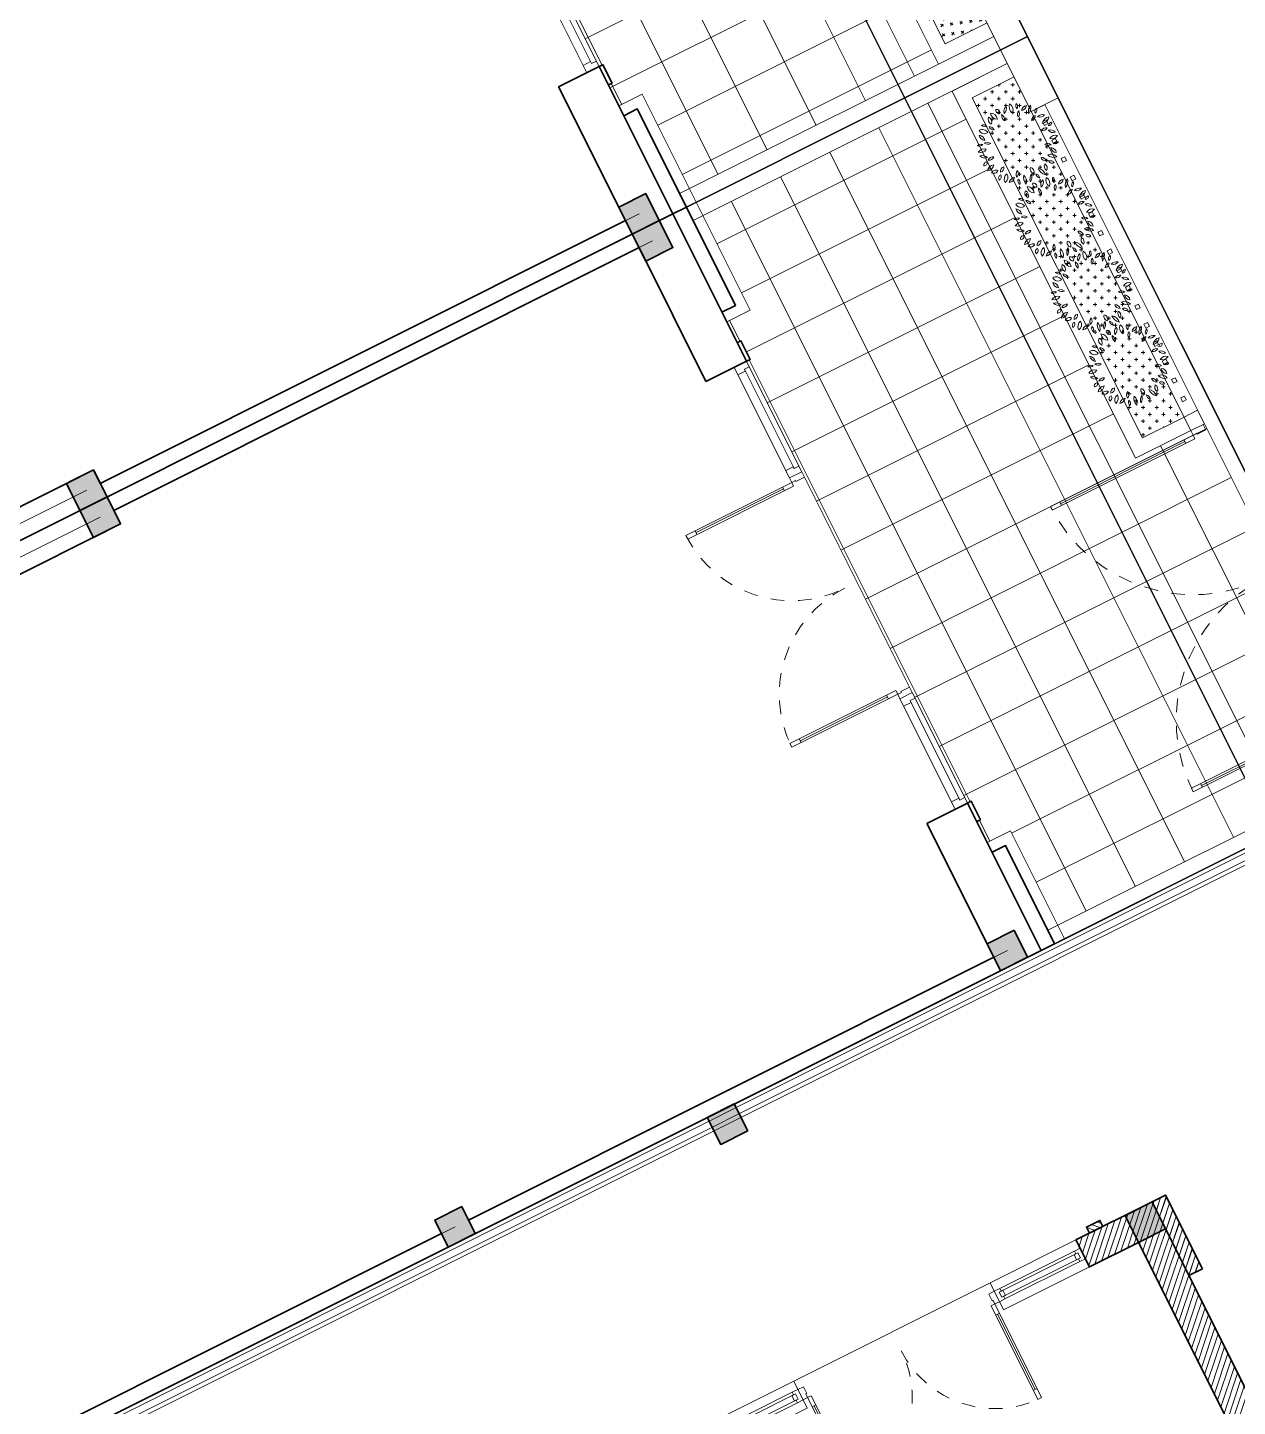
# Model space of a CAD drawing. Header units: millimetres. Extents: x 567980 to 569372, y 2065777 to 2066674.
# Drawn here: x 568803.77 to 568812.59, y 2066301.67 to 2066311.72 of the extents above; entities that cross this region are included whole.
import ezdxf

# ---------------------------------------------------------------- set-up
doc = ezdxf.new("R2010")
doc.units = ezdxf.units.MM
doc.linetypes.add('CENTER', pattern=[3, 1.5, -0.5, 0.5, -0.5])
doc.linetypes.add('HIDDEN2', pattern=[0.1875, 0.125, -0.0625])
for name, color, linetype, lineweight in [('A-CAY', 76, 'Continuous', 13), ('A-COT VACH', 2, 'Continuous', 35), ('A-CUA', 25, 'Continuous', 5), ('A-HATCH', 251, 'Continuous', 5), ('A-NET THAY', 125, 'Continuous', 18), ('A-TRUC', 250, 'CENTER', 5), ('A-TUONG', 255, 'Continuous', 35), ('boDnv', 54, 'Continuous', 25)]:
    doc.layers.add(name, color=color, linetype=linetype, lineweight=lineweight)
for name, color, linetype in [('ChiaLo', 128, 'CENTER'), ('datOlienke', 42, 'Continuous'), ('LoLK', 6, 'Continuous'), ('QH', 7, 'Continuous'), ('ViaHeS', 32, 'Continuous')]:
    doc.layers.add(name, color=color, linetype=linetype)
doc.styles.add('rms', font='romans.shx', dxfattribs={"width": 0.7, "bigfont": 'vns.shx'})
doc.linetypes.add('ADL', pattern='A,0.125,-0.15,["++",rms,S=0.5,R=0,X=0,Y=-0.2245],-1.35,1.125', length=2.75)

# ---------------------------------------------------------------- blocks, each defined once
blk = doc.blocks.new('NEN')
at = {"layer": 'boDnv', "color": 10, "linetype": 'ADL', "ltscale": 0.25}
blk.add_lwpolyline([(72.79831638280302, 19.24774579564109), (66.72812056483235, 21.44971115281805), (39.9356914293021, 9.771289360476658), (37.88187469879631, 4.109497412573546), (87.29850881174207, -94.69459677976556), (93.02737425873056, -96.40448644035496), (118.3108817174798, -81.69462824007496), (120.1696500956314, -75.46695508551784)], close=True, dxfattribs=at)
at = {"layer": 'ChiaLo', "ltscale": 5}
for points in [[(77.80000250216108, -77.93873173277825), (113.5749772361014, -60.04596270178445)], [(80.48391785623971, -83.3049779413268), (116.2588925900636, -65.41220891056582)]]:
    blk.add_lwpolyline(points, dxfattribs=at)
at = {"layer": 'datOlienke'}
blk.add_lwpolyline([(73.51427405397408, 20.05179308354855), (66.69417746260297, 22.52578517142683), (39.14217457803898, 10.51627646735869), (36.79527024342678, 4.046524874633178), (86.59775051113684, -95.52903383551165), (93.15612890594639, -97.48650752939284), (119.1559019099222, -82.35992848360911), (121.2410880479729, -75.37365849548951)], close=True, dxfattribs=at)
at = {"layer": 'LoLK'}
for points in [[(113.5749772356357, -60.04596270178445), (110.8910618815571, -54.67971649253741), (93.00357451930176, -63.62610100628808), (95.68748987349682, -68.99234721506946)], [(116.2588925898308, -65.41220891056582), (113.5749772357522, -60.04596270178445), (95.68748987349682, -68.99234721506946), (98.37140522710979, -74.35859342385083)], [(116.2588925894815, -65.41220891079865), (106.4207745401654, -70.33272039308213), (113.9507663560798, -85.38825855357572), (119.1559019102715, -82.35992848337628), (121.2410880483221, -75.37365849595517)]]:
    blk.add_lwpolyline(points, close=True, dxfattribs=at)
at = {"layer": 'ViaHeS'}
blk.add_lwpolyline([(73.51427405397408, 20.05179308354855), (66.69417746260297, 22.52578517142683), (39.14217457803898, 10.51627646735869), (36.79527024342678, 4.046524874633178), (86.59775051113684, -95.52903383551165), (93.15612890594639, -97.48650752939284), (119.1559019099222, -82.35992848360911), (121.2410880479729, -75.37365849548951)], close=True, dxfattribs=at)
blk = doc.blocks.new('NEN K02')
at = {"layer": 'datOlienke'}
blk.add_lwpolyline([(-109.2250195990782, 40.00000001327135), (-114.4884550359566, 35.00694465916604), (-116.0719988741912, 4.993055354803801), (-111.3354343110695, 4.656612873077393e-10), (0, 0), (4.684403043240309, 4.990029915701598), (2.785776795819402, 35.00997009314597), (-2.529820161405951, 40.00000000931323)], close=True, dxfattribs=at)
at = {"layer": 'LoLK'}
for points in [[(-19.66771715413779, 40.00000000977889), (-25.66771715460345, 40.00000001024455), (-25.66771715460345, 20.00000001001172), (-19.66771715460345, 20.00000001001172)], [(-25.66771715460345, 20.0000000090804), (-25.66771715530194, 40.00000001862645), (-19.66771715483628, 40.00000001909211), (-19.66771715483628, 20.0000000090804)], [(-19.66771715437062, 20.00000000628643), (-19.66771715390496, 40.00000001909211), (-25.66771715367213, 40.00000001885928), (-25.66771715437062, 20.00000000651926)], [(-13.66771715413779, 40.00000000977889), (-19.66771715413779, 40.00000001001172), (-19.66771715460345, 20.00000001001172), (-13.66771715460345, 20.00000000954606)], [(-19.66771715506911, 20.00000000884756), (-19.66771715483628, 40.00000001909211), (-13.66771715553477, 40.00000001909211), (-13.66771715483628, 20.00000000931323)], [(-19.66771715413779, 20.00000000651926), (-13.66771715390496, 20.0000000060536), (-13.66771715390496, 29.00000000651926), (-13.66771715390496, 40.00000001862645), (-19.6677171534393, 40.00000001862645)], [(-13.66771715390496, 40.00000000931323), (-13.66771715413779, 29.00000000931323), (3.165880383225158, 29.00000000931323), (2.785776795819402, 35.00997009361163), (-2.529820160940289, 40.00000000954606)]]:
    blk.add_lwpolyline(points, close=True, dxfattribs=at)
blk = doc.blocks.new('A$C1a95cbaf')
at = {"layer": 'A-HATCH'}
h = blk.add_hatch(dxfattribs=at)
h.set_pattern_fill('ANSI31', color=256, scale=300)
h.set_pattern_definition([(45, (-121341.8622845516, 350750.0096866579), (-26.51650429449553, 26.51650429449553), [])])
h.paths.add_polyline_path([(109.9986200973799, 600.0096868644468), (0.02128792818984948, 600.0009020250291), (0.08119684536359273, 0.08961506490595639), (109.9986201197316, 0.09839511895552278)])
at = {"layer": 'A-TUONG', "elevation": -3.299418517631813e-06}
blk.add_lwpolyline([(110.0585290164163, 0.009689248632639647), (0.05852936845622025, 0.0009026157204061747), (-0.001379550580168143, 600.0009002231527), (109.9986200973799, 600.0096868558321)], close=True, dxfattribs=at)
blk = doc.blocks.new('*U400')
at = {"layer": 'A-CUA', "color": 32}
for points in [[(60, -40.0000000000291), (45.00000000005821, -40), (45.00000000005821, -18.40746915910089), (0, -18.40746915910089), (0, -40), (0, -40), (0, -81.59253080412093), (0, -81.59253080412093), (0, -103.1850616265759), (45.00000000005821, -103.1850616265759), (45.00000000005821, -81.59253080412093), (60, -81.59253080412093)], [(30, -81.59253080415003), (59.99999999994179, -81.59253080415003), (60, -40.0000000000291), (29.99999999994179, -40.0000000000291)], [(639.9999976540549, -40.0000000000291), (654.9999976539967, -40), (654.9999976539967, -18.40746915910089), (699.9999976540549, -18.40746915910089), (699.9999976540549, -40), (699.9999976540549, -40), (699.9999976540549, -81.59253080412093), (699.9999976540549, -81.59253080412093), (699.9999976540549, -103.1850616265759), (654.9999976539967, -103.1850616265759), (654.9999976539967, -81.59253080412093), (639.9999976540549, -81.59253080412093)], [(669.9999976540549, -81.59253080415003), (639.9999976541131, -81.59253080415003), (639.9999976540549, -40.0000000000291), (669.9999976541131, -40.0000000000291)]]:
    blk.add_lwpolyline(points, close=True, dxfattribs=at)
at = {"layer": 'A-CUA', "color": 37, "lineweight": -2}
for points in [[(45.00000000005821, -18.40746915910089), (654.9999976539967, -18.40746915910089), (654.9999976539967, -40), (45.00000000005821, -40)], [(45.00000000005821, -81.59253080412093), (654.9999976539967, -81.59253080412093), (654.9999976539967, -103.1850616265759), (45.00000000005821, -103.1850616265759)]]:
    blk.add_lwpolyline(points, close=True, dxfattribs=at)
blk = doc.blocks.new('*U375')
for p, q in [((90.00000000000283, -99.99999999999753), (50.00000000000306, -99.99999999999864)), ((70.00000000000283, -99.99999999999804), (70.000000000026, -916.6666666666671)), ((2043.33333333334, -99.99999999994078), (2083.33333333334, -99.99999999993975)), ((2063.33333333334, -99.99999999994023), (2063.333333333363, -916.6666666666092)), ((90.000000000026, -916.6666666666661), (50.000000000026, -916.6666666666672)), ((2043.333333333364, -916.6666666666094), (2083.333333333363, -916.6666666666085))]:
    blk.add_line(p, q)
for points in [[(-3.275903171773614e-12, 113.0367899566194), (59.99999999999695, 113.0367899566211), (59.99999999999901, 40.00000000000166), (49.99999999999901, 40.00000000000139), (50, 1.412869821137974e-12), (0, 0)], [(50, 1.412869821137974e-12), (90, 2.52042831050403e-12), (90.00000000002882, -1016.666666666667), (50.00000000002905, -1016.666666666668)], [(2083.333333333338, 6.018300336200262e-11), (2043.333333333338, 5.910386658206697e-11), (2043.333333333367, -1016.666666666609), (2083.333333333366, -1016.666666666608)], [(2133.333333333334, 113.0367899566811), (2073.333333333334, 113.0367899566795), (2073.333333333336, 40.00000000005991), (2083.333333333336, 40.00000000006018), (2083.333333333338, 6.018300336200262e-11), (2133.333333333338, 6.156745147371019e-11)]]:
    blk.add_lwpolyline(points, close=True)
at = {"linetype": 'HIDDEN2'}
for centre, radius, start, end in [((49.99999999973099, 4.31796786878278e-10), 1016.666666667347, 270.0000392677531, 1.752157829518597e-12), ((2083.33333333498, 1.833205028855784e-09), 1016.666666668683, 180.0000000000015, 269.9999607322504)]:
    blk.add_arc(centre, radius, start, end, dxfattribs=at)
blk = doc.blocks.new('phào cửa')
at = {"layer": 'A-HATCH'}
h = blk.add_hatch(dxfattribs=at)
h.set_pattern_fill('ANSI31', color=256, scale=250)
h.set_pattern_definition([(45, (-237697.4602021521, 7620.008552273051), (-22.09708691207961, 22.09708691207961), [])])
h.paths.add_polyline_path([(3.222521627321839e-08, 0), (3.222521627321839e-08, 110), (-49.99999996777478, 110), (-49.99999996778206, 5.820766091346741e-11)])
at = {"layer": 'A-TUONG'}
blk.add_lwpolyline([(3.222521627321839e-08, 0), (3.222521627321839e-08, 110), (-49.99999996777478, 110), (-49.99999996778206, 5.820766091346741e-11)], close=True, dxfattribs=at)
blk = doc.blocks.new('CỦA DI SAU')
at = {"layer": 'A-NET THAY'}
blk.add_line((2199.977334673575, -0.08871254039650012), (3799.977334673575, -0.08871254039650012), dxfattribs=at)
for points in [[(2199.977334673575, -0.08871254039650012), (1499.977337019518, -0.08871251711343575), (1499.977337019518, -220.0887124752039), (2199.977334673575, -220.0887124980213)], [(3799.977334673575, -0.08871254039650012), (4499.977332327631, -0.08882865867053624), (4499.977332327631, -220.088828616761), (3799.977334673575, -220.0887124980213)]]:
    blk.add_lwpolyline(points, close=True, dxfattribs=at)
at = {"layer": 'A-CUA', "xscale": -1}
blk.add_blockref('*U400', (2199.977334673575, -49.29244711709862, 1.05544992030015e-06), dxfattribs=at)
at = {"layer": 'A-CUA', "extrusion": (0, 0, -1), "xscale": -0.7500000000000002, "yscale": 0.7500000000000002, "zscale": -0.7500000000000002}
blk.add_blockref('*U375', (-2199.977334673575, -152.4775087437006), dxfattribs=at)
at = {"layer": 'A-CUA'}
blk.add_blockref('*U400', (3799.977334673575, -49.29244711708907), dxfattribs=at)
at = {"layer": 'A-TUONG', "xscale": -1, "rotation": 90}
blk.add_blockref('phào cửa', (1389.977337019576, -0.08859640870150542, 1.05544992030015e-06), dxfattribs=at)
at = {"layer": 'A-TUONG', "rotation": 270}
blk.add_blockref('phào cửa', (4609.977332327573, -0.08859640870150542, 1.05544992030015e-06), dxfattribs=at)
blk = doc.blocks.new('cot 220')
at = {"layer": 'A-COT VACH'}
h = blk.add_hatch(color=256, dxfattribs=at)
h.dxf.hatch_style = 1
h.paths.add_polyline_path([(110.0000037951395, 109.9999999980937), (-109.9999962048605, 109.9999999980937), (-109.9999962048605, -110.0000000019063), (110.0000037951395, -110.0000000019063)])
blk.add_lwpolyline([(-109.9999962048605, -110.0000000019063), (110.0000037951395, -110.0000000019063), (110.0000037951395, 109.9999999980937), (-109.9999962048605, 109.9999999980937)], close=True, dxfattribs=at)
blk = doc.blocks.new('cum dh a3.3.1.6.7')
at = {"layer": 'A-HATCH'}
h = blk.add_hatch(dxfattribs=at)
h.set_pattern_fill('ANSI31', color=256, scale=0.3, angle=-1.272221872585407e-14)
h.set_pattern_definition([(45, (-202.6989716936368, 262.5000389253255), (-0.02651650429449553, 0.02651650429449554), [])])
h.paths.add_polyline_path([(25.99848852213472, 3.904174081981182e-05), (25.99848714191467, 3.904174081981182e-05), (25.99854705110192, -0.599960956024006), (26.10854705097154, -0.5999521696940064), (26.10848714178428, 4.782830365002155e-05), (25.99848852213472, 3.904174081981182e-05), (25.99848851794377, -0.5999609606806189), (25.99854705110192, -0.599960956024006), (25.9984871421475, 3.904174081981182e-05), (25.37848850805312, 3.904197365045547e-05), (25.37848850782029, -0.2199609582312405), (25.77848852239549, -0.2199609584640712), (25.77848850772716, -1.99996105232276), (25.99848850769922, -1.99996105232276), (25.99848850863054, -1.889961055014282), (25.99848839151673, -1.889961055247113), (25.99848839151673, -1.779961055144668)])
h.paths.add_polyline_path([(25.99848852190189, -4.239961166400462), (25.99848852166906, -3.819961049361154), (25.99848839151673, -3.819961049593985), (25.77848850772716, -3.819960958790034), (25.77848851494491, -4.459961166838184), (25.99848852865398, -4.459961166372523), (25.99848852748983, -4.349961166735739), (25.99848852190189, -4.349961166968569)])
at = {"layer": 'A-TUONG'}
blk.add_lwpolyline([(25.99848850769922, -1.99996105232276), (25.99848852213472, 3.904174081981182e-05), (25.37848850805312, 3.904197365045547e-05), (25.37848850782029, -0.2199609582312405), (25.77848852239549, -0.2199609584640712), (25.77848850772716, -1.99996105232276)], close=True, dxfattribs=at)
at = {"layer": 'A-COT VACH', "xscale": 0.001, "yscale": 0.001, "zscale": 0.001, "rotation": 359.9999999999999}
blk.add_blockref('cot 220', (25.88848850433715, -0.1099608419463038), dxfattribs=at)
at = {"layer": 'A-TUONG', "xscale": 0.001, "yscale": 0.001, "zscale": 0.001, "rotation": 359.9999999999999}
for name, p in [('CỦA DI SAU', (20.87851117551327, 0.0001278698910027742, -1.055449920021293e-09)), ('A$C1a95cbaf', (25.99848852166906, -0.5999618587084115, 2.243968597485176e-09))]:
    blk.add_blockref(name, p, dxfattribs=at)
blk = doc.blocks.new('cot gia md a1')
at = {"layer": 'A-NET THAY'}
blk.add_lwpolyline([(880.0000001080334, 0), (880.0000001080334, -190), (0, -190), (0, -110)], dxfattribs=at)
at = {"layer": 'A-TUONG'}
blk.add_lwpolyline([(800.0000001080334, 0), (800.0000001080334, -110), (0, -110), (0, 0)], dxfattribs=at)
blk = doc.blocks.new('phao cua chinh mb a1')
at = {"layer": 'A-TUONG'}
blk.add_lwpolyline([(0, 0), (0, -30), (-150, -30), (-150, 0)], dxfattribs=at)
blk = doc.blocks.new('TRU CONG')
at = {"layer": 'A-NET THAY'}
blk.add_lwpolyline([(0, 0), (500, 0), (500, 220), (0, 220)], close=True, dxfattribs=at)
blk = doc.blocks.new('*U304')
for p, q in [((90.00000000000476, 1450), (50.00000000000477, 1450.000000000001)), ((70.0000000000003, 99.9999999999998), (70.00000000000476, 1450.000000000001)), ((3110.000000000006, 1449.999999999989), (3150.000000000006, 1449.999999999989)), ((3130.000000000001, 99.99999999998832), (3130.000000000006, 1449.999999999989)), ((90.0000000000003, 99.9999999999998), (50.00000000000053, 99.99999999999991)), ((3110.000000000001, 99.99999999998838), (3150.000000000001, 99.99999999998832))]:
    blk.add_line(p, q)
for points in [[(50, -1.4210854715202e-13), (90, -2.557953848736361e-13), (90.00000000000506, 1550.000000000001), (50.00000000000531, 1550.000000000001)], [(3150.000000000002, -1.159605744760484e-11), (3110.000000000002, -1.153921402874403e-11), (3110.000000000007, 1549.999999999988), (3150.000000000007, 1549.999999999989)], [(-5.028978692931289e-13, -133.3333333333338), (59.99999999999972, -133.3333333333339), (60.00000000000001, -40.00000000000014), (50.00000000000001, -40.00000000000011), (50, -1.4210854715202e-13), (0, 0)], [(3200.000000000001, -133.3333333333456), (3140.000000000001, -133.3333333333456), (3140.000000000002, -40.0000000000116), (3150.000000000002, -40.00000000001161), (3150.000000000002, -1.159605744760484e-11), (3200.000000000002, -1.173816599475686e-11)]]:
    blk.add_lwpolyline(points, close=True)
at = {"linetype": 'HIDDEN2'}
for centre, radius, start, end in [((49.9999999995899, -6.563141141668893e-10), 1550.000000001035, 0, 89.99996073224827), ((3150.000000002504, -2.714727997954469e-09), 1550.000000003072, 90.00003926775115, 180)]:
    blk.add_arc(centre, radius, start, end, dxfattribs=at)
blk = doc.blocks.new('*U316')
at = {"layer": 'A-NET THAY'}
blk.add_lwpolyline([(-0.015, -0.015), (0.015, -0.015), (0.015, 0.015), (-0.015, 0.015)], close=True, dxfattribs=at)
blk = doc.blocks.new('*U317')
at = {"layer": 'A-NET THAY', "color": 0, "linetype": 'ByBlock', "lineweight": -2, "transparency": 16777216}
for p in [(0, 0), (0.15, 0), (0.3, 0), (0.45, 0), (0.6, 0), (0.75, 0), (0.8999999999999999, 0), (1.05, 0), (1.2, 0), (1.35, 0), (1.5, 0), (1.65, 0), (1.8, 0), (1.95, 0), (2.1, 0), (2.25, 0)]:
    blk.add_blockref('*U316', p, dxfattribs=at)
blk = doc.blocks.new('mb-cay40')
at = {"color": 0, "linetype": 'ByBlock'}
for centre, radius, start, end in [((-554.1702589076594, 555.716446676277), 69.85239999999999, 25.45365099951863, 116.6851969996846), ((-522.4680589076888, 648.1498466762605), 69.85239999999999, 205.4536509995186, 296.6851969996846), ((-426.9131589077006, 693.7752466762759), 54.12369999999999, 146.8150690002197, 244.0193430003837), ((-495.9196589076018, 674.7454466763011), 54.12369999999999, 326.8150690002197, 64.01934300038363), ((-390.4405589076341, 597.053746676309), 66.85079999999999, 168.8066020001733, 257.6390980002616), ((-470.3303589076386, 544.7297466762902), 66.85079999999999, 348.8066020001733, 77.63909800026163), ((-299.5701589075907, 710.3054466762878), 100.1777, 149.4737229998766, 231.7585850006217), ((-447.8704589076224, 682.5084466762783), 100.1777, 329.4737229998766, 51.75858500062168), ((-230.6878589075932, 779.3904466762833), 98.06469999999999, 192.3059549999538, 259.6848969996826), ((-344.058958907699, 662.0099466762913), 98.06469999999999, 12.30595499995376, 79.68489699968265), ((-147.5025589076395, 637.821246676278), 79.6564, 145.524785000142, 220.8327340004014), ((-273.4387589076068, 630.8271466763035), 79.6564, 325.524785000142, 40.83273400040141), ((-136.2343589076481, 736.8957466763095), 62.92479999999998, 125.4093320002077, 202.7100880001333), ((-230.740058907686, 763.8882466762698), 62.92479999999998, 305.4093320002077, 22.71008800013334), ((16.26654109236551, 684.2603466763248), 136.5301, 133.811686000385, 194.307733999988), ((-210.5471589076042, 749.0423466762695), 136.5301, 313.811686000385, 14.30773399998799), ((112.6560410923557, 711.3373466763078), 137.2196, 163.4642290000644, 212.7905639999698), ((48.89724109234521, 562.139746676261), 68.7981, 103.8913859995158, 198.9039470000852), ((-134.2428589076444, 676.0780466762808), 137.2196, 343.4642290000643, 32.79056399996983), ((-32.70725890767062, 606.6362466762985), 68.7981, 283.8913859995158, 18.90394700008519), ((138.3718410924193, 615.5002466762926), 80.63699999999999, 104.100357000399, 168.4650159999594), ((39.71864109238959, 709.8323466762886), 80.63699999999999, 284.100357000399, 348.4650159999595), ((230.3510410923918, 506.037146676299), 141.3623, 100.3005049996434, 160.4476489999013), ((71.86314109229716, 692.4305466762962), 141.3623, 280.3005049996434, 340.4476489999013), ((-680.1407589076553, 301.4285466763176), 101.6635, 69.72013800080484, 135.6489100005381), ((-653.7485589076532, 502.9852466762604), 44.2471, 163.4933459999228, 274.4697339999847), ((-692.7238589076442, 471.4445466763245), 44.2471, 343.4933459999227, 94.46973399998471), ((-651.1445589076611, 493.6793466763265), 98.14920000000001, 3.318928999847402, 83.19036500059372), ((-541.5223589077068, 596.8183466762894), 98.14920000000001, 183.3189289998474, 263.1903650005937), ((-620.4297589075868, 356.9077466762828), 75.7726, 22.57230600034306, 98.33354300080866), ((-561.4437589076697, 460.9655466763143), 75.7726, 202.5723060003431, 278.3335430008087), ((213.0515410923108, 368.6593466762861), 79.60759999999999, 86.02821900006174, 161.3697619999351), ((143.1294410924311, 473.5071466763002), 79.60759999999999, 266.0282190000617, 341.3697619999351), ((259.9547410923115, 520.9738466762719), 76.85969999999999, 122.5817349996012, 207.1799879998302), ((150.1931410923426, 550.6291466762632), 76.85969999999999, 302.5817349996012, 27.17998799983019), ((299.7197410923836, 426.0202466763112), 53.529, 59.98145400028278, 155.6675900001146), ((277.7252410923538, 494.4245466762877), 53.529, 239.9814540002828, 335.6675900001146), ((-736.4670589076995, 276.7996466763216), 75.60229999999999, 224.257649999822, 288.5926610007619), ((-766.5091589076037, 152.3813466762949), 75.60229999999999, 44.25764999982202, 108.5926610007619), ((-694.8229589076363, 365.1617466763128), 95.9612, 210.9482359996829, 290.5783940005535), ((-743.3930589076772, 225.974346676303), 95.9612, 30.9482359996829, 110.5783940005535), ((-717.600058907643, 467.8581466763062), 101.6635, 249.7201380008048, 315.6489100005381), ((-637.6392589076131, 118.6108466762598), 83.90719999999999, 60.50948499968955, 129.291989999972), ((242.9923410922929, 141.0472466762949), 78.02799999999999, 58.87476400066763, 131.2135240002623), ((231.9157410923508, 266.539646676305), 78.02799999999999, 238.8747640006676, 311.2135240002623), ((281.8093410923029, 453.3035466762885), 110.2473, 244.7352629998049, 320.5781150000673), ((319.9207410923555, 283.5921466762593), 110.2473, 64.73526299980486, 140.5781150000674), ((359.2284410923021, 242.1056466762602), 79.1061, 90.25287400078554, 173.52208300028), ((280.2783410924312, 330.1357466762784), 79.1061, 270.2528740007856, 353.5220830002799), ((-659.0736589076696, 39.63904667626048), 110.8102, 100.8761589997203, 165.4479130002026), ((-787.2373589075869, 176.3009466762742), 110.8102, 280.8761589997204, 345.4479130002026), ((-689.6452589076944, -39.14615332373069), 87.35799999999999, 54.97446299936808, 151.3792250002424), ((-716.1905589076923, 74.23634667632723), 87.35799999999999, 234.9744629993681, 331.3792250002423), ((-649.4696589076193, 256.585046676264), 83.90719999999999, 240.5094849996896, 309.291989999972), ((158.9131410923146, -75.04515332368464), 77.31559999999999, 28.80716499994626, 103.9198800002828), ((208.0612410923932, 37.25554667630786), 77.31559999999999, 208.8071649999463, 283.9198800002828), ((313.8222410924209, -58.64165332372795), 90.3688, 71.37116600059133, 141.7535400000561), ((271.7177410924342, 82.93484667628945), 90.3688, 251.3711660005913, 321.7535400000561), ((349.6776410924213, 166.3968466762817), 97.6447, 209.1951970002367, 286.7189010004093), ((292.527541092335, 25.24994667626743), 97.6447, 29.19519700023669, 106.7189010004093), ((344.0384410923289, 142.0358466763282), 53.57989999999999, 28.1981360000389, 112.1917869993301), ((371.0219410923892, 216.9645466762668), 53.57989999999999, 208.1981360000389, 292.1917869993301), ((-674.8470589076169, -123.2118533237299), 70.02329999999999, 71.8192460004174, 140.0817599994504), ((-706.7037589076499, -11.75075332372944), 70.02329999999999, 251.8192460004175, 320.0817599994504), ((-557.1729589076713, -163.3047533236968), 77.98479999999999, 113.475291999382, 203.4559599999777), ((-659.7790589075885, -122.8160533237024), 77.98479999999999, 293.475291999382, 23.45595999997768), ((-551.4629589076503, -83.00365332367801), 74.9971, 87.17243399982254, 157.2364690000009), ((-616.9188589076803, 20.92074667628185), 74.9971, 267.1724339998225, 337.2364690000009), ((-604.7676589076873, -147.1679533237184), 106.605, 271.6327640008068, 352.0267889999677), ((-496.1556589076645, -268.5169533236767), 106.605, 91.63276400080674, 172.0267889999677), ((-341.8780589076923, -220.9033533237016), 95.91319999999999, 122.8873139993626, 186.7253339999508), ((-489.2111589075648, -151.593553323728), 95.91319999999999, 302.8873139993626, 6.725333999950768), ((-132.5331589076959, -236.0941533236837), 75.353, 148.7876610002004, 221.5977110001933), ((-253.3297589076974, -247.0719533237279), 75.353, 328.7876610002005, 41.59771100019329), ((69.87894109232002, -150.8368533236935), 70.3103, 173.6499809998805, 254.6514450005405), ((-18.61045890764217, -210.8629533236744), 70.3103, 353.6499809998805, 74.65144500054049), ((113.3978410923155, -289.9039533237083), 96.71849999999999, 38.69621399990353, 106.2415449999098), ((161.8329410923761, -136.5778533236808), 96.71849999999999, 218.6962139999035, 286.2415449999098), ((132.8601410923875, -212.990753323691), 116.145, 6.548685999897183, 76.89113199944619), ((274.5892410923552, -86.62635332370701), 116.145, 186.5486859998972, 256.8911319994462), ((296.2157410923683, -68.1395533237228), 50.671, 179.2557220000184, 267.628659000778), ((243.4524410924059, -118.1089533236882), 50.671, 359.2557220000184, 87.62865900077804), ((-472.8800589076418, -293.5357533236747), 49.2563, 76.54190599947391, 193.4774260002929), ((-509.3162589076674, -257.1117533236902), 49.2563, 256.541905999474, 13.4774260002929), ((-314.2852589076501, -280.7871533237339), 91.05040000000001, 159.1169869998805, 230.3606240003511), ((-457.4404589076003, -318.4468533237086), 91.05040000000001, 339.1169869998805, 50.36062400035106), ((-220.1570589075855, -348.4649533237389), 108.6658, 122.1169890002436, 201.7275269999994), ((-378.8747589077102, -296.6562533236793), 108.6658, 302.1169890002436, 21.72752699999944), ((-170.4776589077082, -363.9031533237066), 62.5472, 129.7475050000398, 206.070901000292), ((-266.6537589076324, -343.3009533236764), 62.5472, 309.7475050000398, 26.07090100029198), ((-61.47215890765074, -280.976453323703), 84.6027, 185.3195600000323, 260.4189679996705), ((-159.7919589076482, -372.2426533237012), 84.6027, 5.31956000003229, 80.41896799967047), ((99.92604109243257, -278.0229533236925), 148.0051, 165.2071100000012, 218.3217489999558), ((-159.2895589076797, -332.0080533237124), 148.0051, 345.2071100000012, 38.32174899995582), ((110.3971410924278, -276.4030533237237), 64.3426, 156.7754189998254, 231.2879720002375), ((11.02814109236351, -301.2369533236779), 64.3426, 336.7754189998254, 51.28797200023745)]:
    blk.add_arc(centre, radius, start, end, dxfattribs=at)
blk = doc.blocks.new('*U310')
at = {"layer": 'A-CAY', "xscale": 0.0005, "yscale": 0.0005, "zscale": 0.0005, "rotation": 296.5718179110141}
blk.add_blockref('mb-cay40', (-0.04405994703096804, -0.1336660716145052), dxfattribs=at)
blk = doc.blocks.new('*U311')
at = {"layer": 'A-NET THAY', "color": 0, "linetype": 'ByBlock', "lineweight": -2, "transparency": 16777216}
for p in [(0, 0), (0.6, 0), (1.2, 0), (1.8, 0)]:
    blk.add_blockref('*U310', p, dxfattribs=at)
blk = doc.blocks.new('*U305')
for p, q in [((89.99999999999977, -100.0000000000003), (50, -100.0000000000002)), ((69.99999999999977, -100.0000000000002), (69.99999999999777, -1049.99999999752)), ((2309.999999995038, -100.0000000000036), (2349.999999995038, -100.0000000000038)), ((2329.999999995038, -100.0000000000037), (2329.999999995037, -1049.999999997523)), ((89.99999999999777, -1049.99999999752), (49.99999999999778, -1049.99999999752)), ((2309.999999995037, -1049.999999997523), (2349.999999995037, -1049.999999997523))]:
    blk.add_line(p, q)
for points in [[(2.067033413120839e-13, 133.3333333333338), (60.00000000000043, 133.3333333333336), (60.00000000000023, 39.99999999999983), (50.00000000000023, 39.99999999999986), (50, -1.13686837721616e-13), (0, 0)], [(2399.999999995039, 133.3333333333299), (2339.999999995039, 133.3333333333302), (2339.999999995039, 39.99999999999618), (2349.999999995039, 39.99999999999615), (2349.999999995039, -3.857601107227621e-12), (2399.999999995039, -3.999709654379641e-12)], [(50, -1.13686837721616e-13), (90, -2.273736754432321e-13), (89.99999999999754, -1149.99999999752), (49.99999999999778, -1149.99999999752)], [(2349.999999995039, -3.857601107227621e-12), (2309.999999995039, -3.715492560075601e-12), (2309.999999995037, -1149.999999997522), (2349.999999995037, -1149.999999997523)]]:
    blk.add_lwpolyline(points, close=True)
at = {"linetype": 'HIDDEN2'}
for centre, radius, start, end in [((49.99999999969573, 4.86714022619313e-10), 1149.999999998287, 270.0000392677513, 7.802421844452145e-15), ((2349.999999996896, 2.001691903135449e-09), 1149.999999999798, 180, 269.9999607322483)]:
    blk.add_arc(centre, radius, start, end, dxfattribs=at)
blk = doc.blocks.new('*U303')
at = {"ltscale": 10}
for p, q in [((900.0000000018626, 0), (0, 0)), ((855.0000000018626, -60), (45, -60)), ((855.0000000018626, -100), (45, -100))]:
    blk.add_line(p, q, dxfattribs=at)
for points in [[(0, -100), (45, -100), (45, -60), (60, -60), (60, 0), (0, 0)], [(900.0000000018626, -100), (855.0000000018626, -100), (855.0000000018626, -60), (840.0000000018626, -60), (840.0000000018626, 0), (900.0000000018626, 0)]]:
    blk.add_lwpolyline(points, close=True, dxfattribs=at)
blk = doc.blocks.new('MBT1 A1')
at = {"layer": 'A-HATCH'}
h = blk.add_hatch(dxfattribs=at)
h.set_pattern_fill('SQRTMPLT', color=256, scale=0.4000000000000001, pattern_type=2)
h.set_pattern_definition([(6.232856619229086e-15, (-410.517067708075, -66.48982095555402), (-2.775557561562891e-17, 0.4), []), (90, (-410.517067708075, -66.48982095555402), (-0.4, 0), [])])
h.paths.add_polyline_path([(5.889999999897555, -17.29999999981374), (5.120000000111759, -17.29999999981374), (5.119999999878928, -17.10999599960633), (4.950000000186265, -17.10999599960633), (4.950000000419095, -17.13999999989755), (4.800000000046566, -17.13999999966472), (4.800000000046566, -17.10999599960633), (1.200000000186265, -17.10999999963678), (1.200000000186265, -17.13999999989755), (1.050000000279397, -17.13999999966472), (1.050000000046566, -17.10999999963678), (0.8800000001210719, -17.10999999963678), (0.8800000001210719, -17.2999999995809), (0.1099999998696148, -17.2999999995809), (0.1099999998696148, -19.32999599981122), (3.100000000093132, -19.32999599957839), (3.100000000093132, -19.77999599976465), (3.099999999860302, -19.88999599963427), (5.5, -19.8899959998671), (5.5, -19.77999599999748), (5.889999999897555, -19.77999599976465)])
at = {"layer": 'A-HATCH', "true_color": 0x46cb3a}
h = blk.add_hatch(dxfattribs=at)
h.set_pattern_fill('CROSS', color=95, scale=0.2, angle=-63.42818208898591, double=1)
h.set_pattern_definition([(296.5718179110141, (-410.517067708075, -66.48982095555402), (0.06708467969339164, -0.02235275711036666), [0.02500000000000001, -0.07500000000000001]), (26.57181791101408, (-410.5226558973081, -66.50659212516621), (0.02235275711036666, 0.06708467969339163), [0.02499999999999999, -0.07499999999999993])])
h.paths.add_polyline_path([(2.989999999990687, -19.43999599991366), (0.220000000204891, -19.43999599968083), (0.220000000204891, -19.77999599999748), (2.989999999990687, -19.77999599976465)])
at = {"layer": 'A-NET THAY'}
for p, q in [((1.200000000186265, -17.10999999963678), (4.800000000046566, -17.10999599960633)), ((3.099999999860302, -19.88999599963427), (5.5, -19.8899959998671)), ((0.4999999997671694, -19.99999599973671), (5.500000000232831, -19.99999599973671))]:
    blk.add_line(p, q, dxfattribs=at)
for points in [[(0, -19.77999599999748), (0, -17.21999999997206), (0.1099999998696148, -17.21999999997206), (0.1099999998696148, -19.77999599976465)], [(6, -19.77999599999748), (6, -17.21999999997206), (5.889999999897555, -17.21999999973923), (5.889999999897555, -19.77999599976465)], [(0.1099999998696148, -19.77999599976465), (3.100000000093132, -19.77999599976465), (3.100000000093132, -19.32999599957839), (0.1099999998696148, -19.32999599981122)], [(0.4999999997671694, -19.8899959998671), (3.099999999860302, -19.88999599963427), (3.100000000093132, -19.77999599976465), (0.5, -19.77999599999748)], [(2.989999999757856, -19.88999599963427), (3.099999999860302, -19.88999599963427), (3.100000000093132, -19.77999599976465), (2.989999999990687, -19.77999599976465)]]:
    blk.add_lwpolyline(points, close=True, dxfattribs=at)
blk.add_lwpolyline([(2.989999999990687, -19.77999599976465), (2.989999999990687, -19.43999599991366), (0.220000000204891, -19.43999599968083), (0.220000000204891, -19.77999599999748)], dxfattribs=at)
at = {"layer": 'A-TRUC', "ltscale": 0.5}
for p, q in [((0.1100000001024455, -16.8899959998671), (0.1099999998696148, -2.109995999606326)), ((5.890000000363216, -16.8899959998671), (5.890000000130385, -2.109995999606326))]:
    blk.add_line(p, q, dxfattribs=at)
at = {"layer": 'A-TUONG'}
for p, q in [((0, -17.10999999986961), (0, -2)), ((6.000000000232831, -17.10999599960633), (6.000000000232831, -1.999999999767169)), ((5.890000000130385, -12.27999599976465), (5.890000000130385, -2.219995999941602)), ((0.2199999999720603, -12.49999599996954), (0.2199999999720603, -7.729995999950916)), ((0.2199999999720603, -12.49999599996954), (0.1099999998696148, -12.49999599973671)), ((0.1100000001024455, -16.77999599999748), (0.1099999998696148, -12.49999599973671)), ((5.890000000130385, -16.77999599976465), (5.890000000130385, -12.49999599996954)), ((0.1100000001024455, -16.77999599999748), (1.200000000186265, -16.77999599999748)), ((1.200000000186265, -17.10999999963678), (1.200000000186265, -16.77999599999748)), ((5.890000000130385, -16.77999599976465), (4.800000000279397, -16.77999599999748)), ((4.800000000046566, -17.10999599960633), (4.800000000279397, -16.77999599999748)), ((0, -17.10999999986961), (1.200000000186265, -17.10999999963678)), ((4.800000000046566, -17.10999599960633), (6.000000000232831, -17.10999599960633))]:
    blk.add_line(p, q, dxfattribs=at)
blk.add_lwpolyline([(5.78000000002794, -12.49999599973671), (6.000000000232831, -12.49999599973671), (6, -12.27999599976465), (5.78000000026077, -12.27999599999748)], close=True, dxfattribs=at)
at = {"layer": 'A-COT VACH', "xscale": 0.001, "yscale": 0.001, "zscale": 0.001}
for p in [(0.1099999961443245, -12.38999999989755), (5.889999996405095, -12.38999999989755), (0.1099999961443245, -16.88999999966472), (5.889999996172264, -16.88999999966472)]:
    blk.add_blockref('cot 220', p, dxfattribs=at)
at = {"layer": 'A-CUA', "extrusion": (0, 0, -1), "xscale": 0.0007500000000000045, "yscale": 0.0007500000000000045, "zscale": -0.0007500000000000046, "rotation": 179.9999363377021}
blk.add_blockref('*U305', (-2.100000072270632, -17.0099990000017), dxfattribs=at)
at = {"layer": 'A-CUA', "yscale": 0.001, "zscale": 0.001, "rotation": 6.366229791333411e-05}
for p, xscale in [((1.200000072596595, -17.01000000000931), 0.001), ((4.800000072456896, -17.00999599997886), -0.001)]:
    blk.add_blockref('*U303', p, dxfattribs=dict(at, xscale=xscale))
at = {"layer": 'A-CUA', "extrusion": (0, 0, -1), "xscale": -0.0007500000000000044, "yscale": 0.0007500000000000044, "zscale": -0.0007500000000000044}
blk.add_blockref('*U304', (-3.100000000093132, -19.77999599976465), dxfattribs=at)
at = {"layer": 'A-NET THAY', "yscale": 0.001, "zscale": 0.001}
for name, p, xscale in [('cot gia md a1', (0, -17.10999999986961), 0.001), ('phao cua chinh mb a1', (1.200000000186265, -17.10999999963678), 0.001), ('phao cua chinh mb a1', (4.800000000046566, -17.10999999963678), -0.001), ('cot gia md a1', (6.000000000232831, -17.10999999963678), -0.001), ('TRU CONG', (0, -19.99999599973671), 0.001)]:
    blk.add_blockref(name, p, dxfattribs=dict(at, xscale=xscale))
at = {"layer": 'A-NET THAY'}
for name, p in [('*U311', (0.669760197866708, -19.58678364451043)), ('*U317', (0.6200000001117587, -19.83499599969946))]:
    blk.add_blockref(name, p, dxfattribs=at)
blk = doc.blocks.new('MBT1K02')
at = {"layer": 'LoLK'}
for name, p, rotation in [('MBT1 A1', (-19.66771715600044, 20.00000001280569), 180), ('cum dh a3.3.1.6.7', (-11.66771715448704, 11.01500399457291), 90)]:
    blk.add_blockref(name, p, dxfattribs=dict(at, rotation=rotation))
at = {"layer": 'LoLK', "xscale": -1, "rotation": 180}
blk.add_blockref('MBT1 A1', (-19.66771715483628, 20.00000001280569), dxfattribs=at)
at = {"layer": 'LoLK'}
blk.add_blockref('NEN K02', (-4.656612873077393e-10, 0), dxfattribs=at)
blk = doc.blocks.new('rkg4')
at = {"layer": 'A-NET THAY'}
for points in [[(4.470348358154297e-07, -13827.60353464281), (5.438923835754395e-07, -16833.59753755307), (6009.970084756613, -16453.49394999737), (11000.00000015646, -11137.89699293872), (10999.99999998137, -1.00713805295527e-07), (0, -2.460001269355416e-07), (6.426125764846802e-08, -2000)], [(3820.469334402122, -16561.91008863728), (5996.225200431421, -16424.30331210847), (10970.00000015646, -11126.02201144501), (10969.9999999823, -30.00000010110671), (30.00000000093132, -30.00000024560723), (30.00000006426126, -1999.999999999112)], [(3817.31336481683, -16512.00978948013), (5973.317059887573, -16375.65224896051), (10920.00000015553, -11106.2303756216), (10919.9999999823, -80.0000001017761), (80.00000000279397, -80.00000024493784), (80.00000006519258, -1999.999999997643)], [(110.0000004470348, -13820.64652919267), (110.0000005401671, -16716.4207520052), (5959.572175562382, -16346.46161107162), (10890.00000015553, -11094.35539412788), (10889.99999998324, -110.000000102169), (110.0000000037253, -110.0000002445449), (110.0000000651926, -1999.999999996755)]]:
    blk.add_lwpolyline(points, dxfattribs=at)
at = {"layer": 'A-COT VACH', "xscale": -1}
blk.add_blockref('cot 220', (5500.000003785826, -110.0000001714507), dxfattribs=at)
blk = doc.blocks.new('CUM CONG A3-A3.1-A6-A7')
at = {"layer": 'QH', "xscale": 0.001, "yscale": 0.001, "zscale": 0.001}
blk.add_blockref('rkg4', (29.00000000919681, -9.313225746154785e-10), dxfattribs=at)
blk = doc.blocks.new('MB CONG KHU A')
at = {"layer": 'LoLK', "rotation": 26.57180110630141}
blk.add_blockref('CUM CONG A3-A3.1-A6-A7', (33.08528070861939, 47.7446621756535), dxfattribs=at)

msp = doc.modelspace()

# ---------------------------------------------------------------- block references
at = {"layer": 'boDnv'}
msp.add_blockref('NEN', (568697.4807461541, 2066371.697269554), dxfattribs=at)

# ---------------------------------------------------------------- next in the draw order: block references
at = {"layer": 'LoLK', "rotation": 296.5718179020918}
msp.add_blockref('MBT1K02', (568784.0784966609, 2066276.168235795), dxfattribs=at)

# ---------------------------------------------------------------- next in the draw order: block references
at = {"layer": 'LoLK'}
msp.add_blockref('MB CONG KHU A', (568744.8793870007, 2066240.647631037), dxfattribs=at)

doc.saveas('drawing.dxf')
